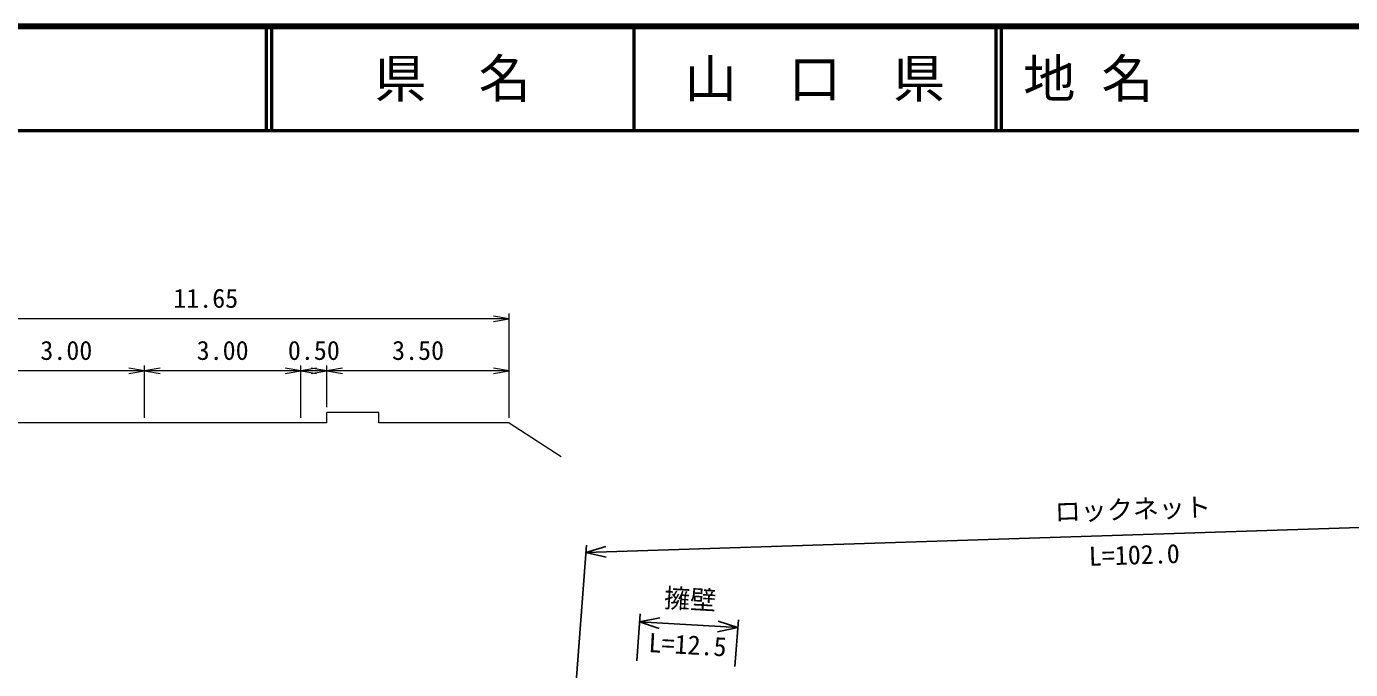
# Model space of a CAD drawing. Units: millimetres at full size, sheet at 1:1000, with parts at other scales. Extents: x 40000 to 680000, y 20000 to 380000.
# Drawn here: x 274739 to 401774, y 318267 to 380000 of the extents above; entities that cross this region are included whole.
import ezdxf
from ezdxf.enums import TextEntityAlignment as Align

# ---------------------------------------------------------------- set-up
doc = ezdxf.new("R2010")
doc.units = ezdxf.units.MM
doc.header["$LTSCALE"] = 1000
for name, color, linetype, lineweight in [('M-BGD', 7, 'Continuous', 25), ('M-STR-HTXT', 7, 'Continuous', 13), ('M-TTL', 2, 'Continuous', 140), ('M-TTL-LINE', 7, 'Continuous', 50)]:
    doc.layers.add(name, color=color, linetype=linetype, lineweight=lineweight)
doc.layers.add('M-TTL-TXT', color=7, linetype='Continuous')
doc.styles.add('@ＭＳ ゴシック', font='')
doc.styles.add('ＭＳ ゴシック', font='')
doc.styles.get('@ＭＳ ゴシック').set_extended_font_data('@MS Gothic')
doc.styles.get('ＭＳ ゴシック').set_extended_font_data('MS Gothic')

# ---------------------------------------------------------------- blocks, each defined once
blk = doc.blocks.new('open_arrow')
at = {"color": 0, "linetype": 'Continuous', "lineweight": -2}
blk.add_lwpolyline([(7.5, 1.25), (0, 0), (7.5, -1.25)], dxfattribs=at)

msp = doc.modelspace()

# ---------------------------------------------------------------- linework, layer by layer
at = {"layer": 'M-BGD'}
for p, q in [((433516, 332888), (328414, 329498)), ((328466, 330195), (324137, 272682)), ((330328, 330078), (328414, 329498)), ((328414, 329498), (330361, 329043)), ((333615, 323628), (333290, 319106)), ((335516, 323241), (333558, 322834)), ((343004, 322294), (333558, 322834)), ((333558, 322834), (335457, 322207)), ((343004, 322294), (341105, 322921)), ((342689, 318568), (343067, 323042)), ((341046, 321887), (343004, 322294))]:
    msp.add_line(p, q, dxfattribs=at)
at = {"layer": 'M-STR-HTXT'}
for p, q in [((321060, 351940), (262810, 351940)), ((321060, 342440), (321060, 352440)), ((286060, 346940), (271060, 346940)), ((286060, 342440), (286060, 347440)), ((301060, 346940), (286060, 346940)), ((301060, 342440), (301060, 347440)), ((303560, 346940), (301060, 346940)), ((303560, 343440), (303560, 347440)), ((321060, 346940), (303560, 346940)), ((303560, 341940), (259810, 341940)), ((303560, 341940), (303560, 342940)), ((308560, 342940), (303560, 342940)), ((308560, 341940), (308560, 342940)), ((321060, 341940), (308560, 341940)), ((321060, 341940), (326033, 338715))]:
    msp.add_line(p, q, dxfattribs=at)
at = {"layer": 'M-TTL'}
msp.add_line((680000, 380000), (40000, 380000), dxfattribs=at)
at = {"layer": 'M-TTL-LINE'}
for p, q in [((297750, 380000), (297750, 370000)), ((298250, 380000), (298250, 370000)), ((333000, 380000), (333000, 370000)), ((367750, 380000), (367750, 370000)), ((368250, 380000), (368250, 370000)), ((40000, 370000), (680000, 370000))]:
    msp.add_line(p, q, dxfattribs=at)

# ---------------------------------------------------------------- block references
at = {"layer": 'M-STR-HTXT', "xscale": 200, "yscale": 200, "rotation": 180}
for p in [(321060, 351940), (286060, 346940), (301060, 346940), (303560, 346940), (321060, 346940)]:
    msp.add_blockref('open_arrow', p, dxfattribs=at)
at = {"layer": 'M-STR-HTXT', "xscale": 200, "yscale": 200}
for p in [(286060, 346940), (301060, 346940), (303560, 346940)]:
    msp.add_blockref('open_arrow', p, dxfattribs=at)

# ---------------------------------------------------------------- texts
at = {"layer": 'M-BGD', "style": 'ＭＳ ゴシック'}
for s, rotation, p in [('ロックネット', 1.847, (380932, 332193)), ('擁壁', 356.726, (338338, 323562))]:
    msp.add_text(s, height=1833, rotation=rotation, dxfattribs=at).set_placement(p, align=Align.BOTTOM_CENTER)
at = {"layer": 'M-BGD', "style": '@ＭＳ ゴシック'}
for s, rotation, p in [('L=102.0', 1.847, (380997, 330194)), ('L=12.5', 356.726, (338224, 321566))]:
    msp.add_text(s, height=1833, rotation=rotation, dxfattribs=at).set_placement(p, align=Align.TOP_CENTER)
at = {"layer": 'M-STR-HTXT', "style": 'ＭＳ ゴシック'}
for s, p in [('11.65', (291935, 352440)), ('3.00', (278560, 347440)), ('3.00', (293560, 347440)), ('0.50', (302310, 347440)), ('3.50', (312310, 347440))]:
    msp.add_text(s, height=1833, dxfattribs=at).set_placement(p, align=Align.BOTTOM_CENTER)
at = {"layer": 'M-TTL-TXT', "style": 'ＭＳ ゴシック'}
for s, p in [('県\u3000名', (315625, 375000)), ('山\u3000口\u3000県', (350375, 375000))]:
    msp.add_text(s, height=3666, dxfattribs=at).set_placement(p, align=Align.MIDDLE_CENTER)
msp.add_text('地 名', height=3666, dxfattribs=at).set_placement((370380, 375000), align=Align.MIDDLE_LEFT)

doc.saveas('drawing.dxf')
